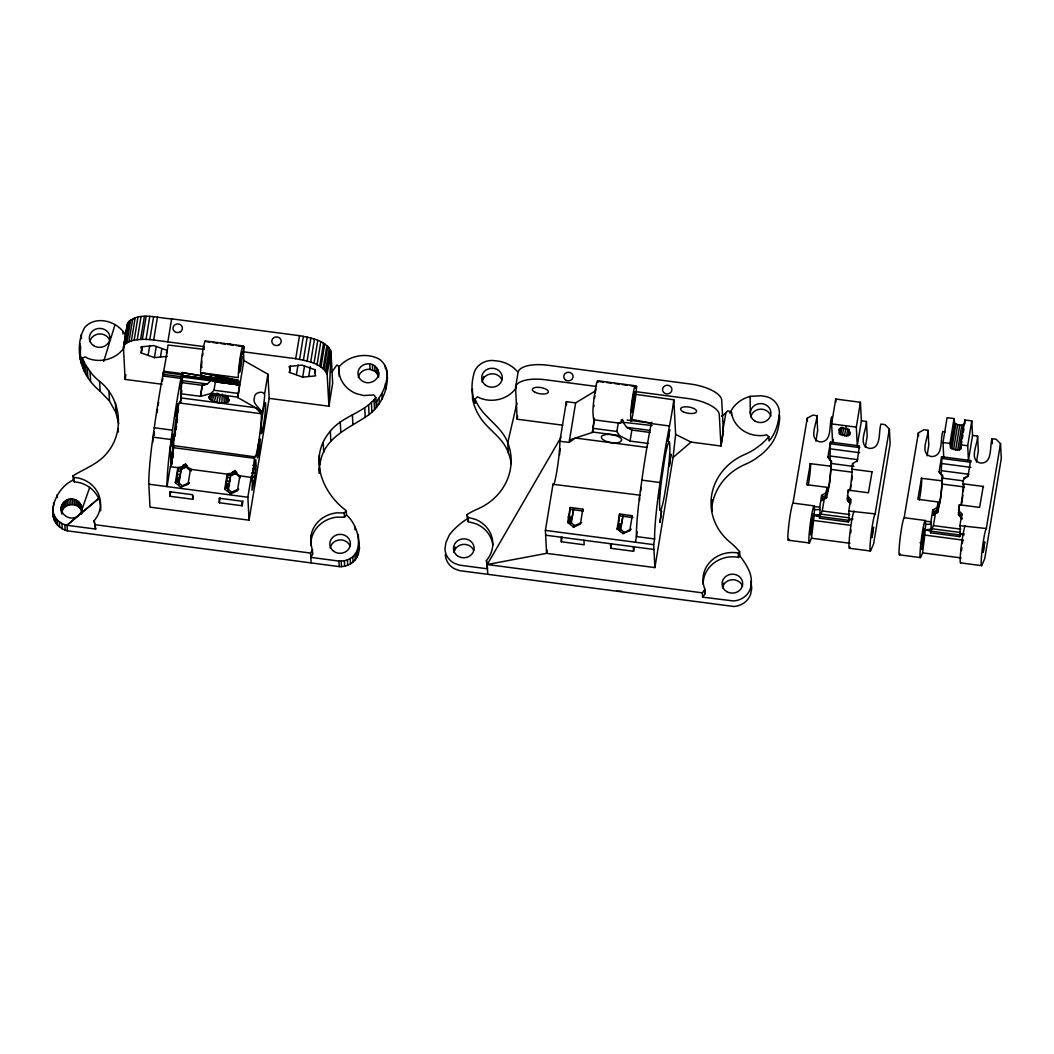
<?xml version="1.0" encoding="UTF-8"?>
<svg xmlns="http://www.w3.org/2000/svg" width="1054" height="1054" viewBox="0 0 1054 1054"><rect width="100%" height="100%" fill="white"/><g stroke="black" fill="none" stroke-linecap="round" stroke-linejoin="round"><path stroke-width="1.5" d="M358.294 551.426C358.531 560.873 347.912 567.236 339.243 566.617L67.311 530.821C41.752 523.285 53.912 488.345 73.266 480.097L73.042 475.802C84.715 468.477 98.378 464.037 107.192 452.785C124.899 431.85 121.144 398.267 99.629 381.416A63.899 58.734 -3 0 1 91.698 373.63L85.44 364.631L82.304 358.11L85.216 356.911L87.666 358.255A29.209 26.851 -3 0 0 123.977 347.886M346.252 510.65L344.263 512.942L336.634 512.863A29.209 26.851 -3 0 0 310.996 535.722L310.851 542.731L312.893 553.824L310.838 557.382L338.953 561.084C365.962 561.624 361.43 527.909 346.476 514.958L346.252 510.65C321.628 492.574 308.018 456.896 330.324 431.152C342.405 415.908 363.854 413.115 375.791 397.635L373.959 394.973L363.643 395.54L356.318 393.643A29.209 26.851 -3 0 1 339.006 372.154L339.124 366.449L336.885 365.027L331.707 372.312M311.101 545.643L310.996 535.722M339.23 376.462L339.124 366.449M378.491 372.115C379.4 379.559 370.639 384.802 364.117 381.97A10.303 9.473 -3 0 1 358.36 370.692A10.303 9.473 -3 0 1 369.809 363.867C376.304 364.5 379.835 371.324 378.584 377.358M857.165 461.652L859.458 445.908L830.433 442.087L827.93 457.225L831.514 461.454L829.814 482.35L826.665 497.501L821.975 500.584L821.633 495.406L825.993 492.864L826.903 487.317L806.679 484.656L810.355 463.51A13.28 1.028 -82.5 0 1 810.144 471.77A13.28 1.028 -82.5 0 1 808.181 485.314M826.27 497.844L825.993 492.864M850.143 503.469L847.324 499.899L848.206 490.123L868.43 492.785L872.106 471.639M847.324 499.899L850.697 503.535L850.657 499.227L847.297 495.657M941.578 456.725L941.841 458.437L970.866 462.258L970.602 460.545L941.578 456.725L939.088 471.849L942.671 476.092L940.972 496.987L937.823 512.139L933.133 515.222L932.777 510.031L937.151 507.488L938.06 501.954L917.836 499.293L921.512 478.147A13.28 1.028 -82.5 0 1 921.301 486.395A13.28 1.028 -82.5 0 1 919.338 499.952M937.428 512.481L937.151 507.488M962.157 519.042L958.481 514.536L959.364 504.761L979.588 507.422L983.263 486.276A13.28 1.028 -82.5 0 1 983.448 487.291M958.455 510.294L961.801 513.851L961.749 516.078L958.389 512.758M319.625 473.233L319.349 455.209M711.99 511.427L712.32 499.939M221.893 403.036L227.954 401.956L229.205 400.125C225.385 394.275 215.016 392.786 209.206 396.449L208.916 397.45C211.077 402.075 217.387 402.536 221.893 403.036L222.196 394.012M173.791 445.631L254.739 456.83A22.806 1.779 -82.5 0 0 258.836 440.809A22.806 1.779 -82.5 0 0 261.366 413.748L255.621 407.727L180.814 397.885L180.55 403.115A22.806 1.779 -82.5 0 0 176.44 416.211A22.806 1.779 -82.5 0 0 173.778 445.578L173.423 448.464A10.935 0.856 -82.5 0 1 172.052 460.229A10.935 0.856 -82.5 0 1 170.405 466.764L177.797 467.633L185.122 466.013L190.853 469.03L190.958 471.204L185.122 466.158L183.356 465.17L182.829 465.749L187.467 466.382L185.57 463.971M254.62 456.277L254.251 459.109A10.935 0.856 -82.5 0 1 252.868 470.874A10.935 0.856 -82.5 0 1 251.221 477.409L239.89 475.815L237.413 490.821L230.76 493.746L224.713 489.161L227.19 474.142L190.497 469.307L188.02 484.326L180.748 487.159L175.307 482.653L177.876 467.752M623.243 420.454L623.164 422.272L626.643 427.344L631.86 430.058L650.292 432.483M256.109 465.644L255.779 459.491L252.459 476.658L252.038 490.255L254.238 481.019L256.109 465.644L252.868 465.209M829.933 460.387L830.433 442.087M941.077 475.011L941.841 458.437M631.702 420.625L631.728 419.703A11.12 0.87 -82.5 0 1 630.859 420.704L630.674 417.476A16.561 1.291 -82.5 0 1 632.808 395.619A16.561 1.291 -82.5 0 1 635.654 387.371L635.694 388.162L636.616 386.462L630.345 385.632M73.266 480.097L74.175 481.862C84.57 482.389 94.373 488.951 98.72 498.45L78.18 515.656C70.328 523.008 56.06 512.257 63.016 503.206C70.499 493.088 86.151 502.969 81.421 514.22M826.903 487.317L826.784 489.148A13.28 1.028 -82.5 0 0 829.037 484.497A13.28 1.028 -82.5 0 0 830.578 466.171L810.144 463.655M848.088 491.954L848.206 490.123M938.06 501.954L937.941 503.786A13.28 1.028 -82.5 0 0 940.194 499.135A13.28 1.028 -82.5 0 0 941.736 480.808L921.301 478.292M959.364 504.761L959.245 506.592A13.28 1.028 -82.5 0 0 959.417 509.82M963.923 484.537L963.382 490.927M181.235 395.276A9.684 0.751 -82.5 0 0 180.945 399.268L180.959 400.454L180.603 393.722L182.764 375.58A10.935 0.856 -82.5 0 0 182.764 372.602M52.99 514.497L53.135 512.428M152.698 442.39L153.291 436.475M157.283 412.522L157.507 409.295M61.857 509.583L61.619 512.679C63.029 503.259 77.693 501.638 81.356 510.334L81.066 504.8M848.773 520.32L848.496 522.007L819.472 518.186L819.801 514.392A18.102 1.41 -82.5 0 0 819.999 510.465L819.999 509.451A18.102 1.41 -82.5 0 0 819.735 507.224L821.633 495.406M848.496 522.007L848.826 518.212A18.116 1.41 -82.5 0 0 848.76 511.045L850.657 499.227M930.629 532.81L930.906 531.137L960.484 535.063L959.654 536.631L930.629 532.81L930.959 529.029A18.102 1.41 -82.5 0 0 931.156 525.09L931.156 524.088A18.102 1.41 -82.5 0 0 930.893 521.862L932.777 510.031M959.654 536.631L959.983 532.85A18.116 1.41 -82.5 0 0 959.917 525.683L961.801 513.851M261.471 411.06L237.756 397.582L239.495 384.973L238.56 381.495L210.339 377.385L210.629 379.809L215.359 381.785L239.495 384.973M569.516 439.926L592.427 432.443L594.166 419.848A59.538 4.638 -82.5 0 1 593.138 415.052L593.007 412.509A16.561 1.291 -82.5 0 1 595.141 390.652A16.561 1.291 -82.5 0 1 597.974 382.404M154.266 435.434L154.424 433.958M487.738 574.351L487.225 564.522L546.591 553.337L654.89 567.592L673.071 457.449L675.64 434.419L673.835 399.795L635.905 394.367L636.616 386.462M851.724 480.69L852.225 476.289M813.609 520.452L811.448 538.212L809.933 541.809A18.748 1.462 -82.5 0 1 809.736 528.436A18.748 1.462 -82.5 0 1 813.991 505.867L814.175 506.5A18.116 1.41 -82.5 0 1 813.609 520.452L850.525 525.314M924.753 535.089L922.606 552.849L921.091 556.433A18.748 1.462 -82.5 0 1 920.893 543.073A18.748 1.462 -82.5 0 1 925.149 520.492L925.333 521.124A18.116 1.41 -82.5 0 1 924.753 535.076L963.29 540.162M178.152 467.357L176.624 481.046L175.307 482.653M177.691 481.783L178.205 477.488L178.376 480.545L179.127 479.623L181.275 468.793L186.756 466.724L181.288 469.096L178.706 484.735M239.89 475.815L234.515 472.521L227.545 473.852L226.03 487.541L224.713 489.161M227.084 488.292L227.611 483.997L227.783 487.04L228.534 486.118L230.681 475.288L236.083 473.272L230.681 475.591L228.112 491.23M570.214 507.58L568.962 520.874L567.658 522.481L573.692 527.079L580.359 524.154L582.836 509.148L570.135 507.475L567.658 522.481M569.858 523.061L570.557 517.33L568.014 516.947M632.321 515.762L619.541 513.97L618.369 527.382L617.051 528.989L623.098 533.574L629.765 530.663L631.069 529.055L622.492 533.495M619.251 529.556L619.95 523.825L619.95 525.775A15.612 1.212 -82.5 0 0 622.624 517.698M850.71 532.968L851.079 529.964M923.08 543.192L924.134 528.528L922.632 534.826L921.578 549.49L923.08 543.192L919.984 542.797M961.498 550.583L961.867 547.593M962.407 543.1L962.776 540.109M171.815 464.682L172.316 461.02M219.272 402.826L220.26 395.369M204.318 349.388L168.008 345.027L167.626 347.78A43.649 3.399 -82.5 0 1 163.976 369.453L160.669 387.068A129.379 10.079 -82.5 0 0 155.043 422.259L151.671 446.646A48.352 3.768 -82.5 0 0 148.812 484.194L150.024 507.145L249.06 520.175L269.165 398.359L267.9 374.196L243.882 360.534L243.342 348.334L244.278 346.634L236.425 345.593M162.461 381.047L162.83 378.373M201.828 375.856L182.039 372.615L180.036 382.971A129.379 10.079 -82.5 0 0 173.251 424.657L169.892 449.044A48.352 3.768 -82.5 0 0 167.033 486.592L170.326 466.658M635.905 394.367L635.536 397.108A39.433 3.07 -82.5 0 1 631.86 419.4L651.464 423.221L627.104 420.019M640.529 491.533L641.069 487.515M962.882 495.314L961.617 504.089M673.835 399.795L673.44 402.562A43.649 3.399 -82.5 0 1 669.804 424.222L666.497 441.837A129.379 10.079 -82.5 0 0 660.858 477.027L658.724 491.915A48.352 3.768 -82.5 0 0 654.626 538.963L653.691 544.654L654.89 567.592M238.836 383.524L210.629 379.809L211.024 377.068M592.427 432.443L594.482 418.346M210.629 379.809L210.998 377.372L210.602 379.638M723.11 431.494L720.962 446.026L691.042 442.087L675.64 434.419M850.459 489.451L851.118 485.156M180.603 393.722L200.537 396.344L210.747 393.564L214.015 390.243L215.359 381.785L211.696 379.69L182.764 375.58L211.709 379.387M118.667 423.866L115.94 412.694L109.497 401.06L100.143 391.245A63.899 58.734 -3 0 1 92.212 383.458C79.169 368.637 74.808 344.724 84.768 327.359C96.296 314.435 118.931 321.654 126.006 335.949M80.223 359.493L80.591 346.002M162.092 384.262L125.11 379.4L125.861 374.789M125.11 379.4L123.463 347.464L127.27 324.434C136.058 310.324 158.495 318.506 171.644 318.835L299.507 335.673C310.614 337.899 325.396 339.981 330.93 351.245L332.669 383.195L328.94 406.238L269.165 398.359M123.463 347.464L127.666 322.972M123.871 346.002L128.061 322.274M124.253 345.304L125.373 343.999L129.181 320.956M125.373 343.999L126.954 342.813L130.749 319.784M126.954 342.813L128.97 341.786L132.764 318.756M128.97 341.786L131.368 340.916L135.175 317.886M131.368 340.916L134.148 340.231L137.942 317.201M134.148 340.231L137.231 339.744L141.025 316.714M137.231 339.744L140.59 339.441L144.385 316.411M140.59 339.441L142.356 339.375L146.15 316.345M167.375 356.357L154.437 357.635L141.17 352.906L142.224 346.502M141.17 352.906L142.29 346.792M142.356 339.375L146.019 339.388L149.813 316.345M146.019 339.388L149.813 339.599L153.607 316.569M148.166 355.066L149.747 345.462M149.813 339.599L153.673 340.007L157.468 316.977M154.437 357.635L156.282 346.437M160.511 356.687L161.829 348.69M153.673 340.007L167.85 341.865L171.644 318.835M166.993 350.047L166.466 353.248L167.059 350.336L153.805 345.593L140.854 346.885L141.763 349.994M174.964 436.33L175.504 433.075M193.29 496.065L192.763 499.267L169.918 496.263L170.708 491.454M163.436 375.448L163.62 371.206L181.828 373.603L182.316 380.665L207.361 383.972L202.355 385.329L200.537 396.344L202.105 385.303L207.361 383.972L211.67 379.914L215.359 381.785L239.363 384.868L213.804 381.364L210.826 378.439L211.432 380.283L239.034 384.223L212.236 380.718L210.826 378.439M244.278 346.634L243.421 351.812L295.713 358.689C306.806 360.929 321.602 363.011 327.135 374.262L328.94 406.238L330.93 351.245L327.135 374.262M242.96 500.966L242.17 505.762L219.324 502.758L220.115 497.949M237.756 397.582L243.882 360.534M261.787 411.231L261.879 411.877A9.684 0.751 -82.5 0 0 263.434 406.185A9.684 0.751 -82.5 0 0 264.686 394.842C263.684 390.138 254.159 392.286 254.422 397.437C251.84 404.828 261.945 408.148 261.366 413.748L180.55 403.115M264.686 393.643L267.9 374.196M249.06 520.175L247.848 497.238L251.142 477.291M315.238 369.559L314.711 372.76L315.62 375.87L302.669 377.161L289.415 372.418L290.469 366.028M295.713 358.689L299.507 335.673M296.411 374.578L297.992 364.987M299.586 359.295L303.381 336.279M303.407 360.086L307.201 337.069M302.669 377.161L304.527 365.962M307.122 361.048L310.917 338.031M310.666 362.168L314.461 339.151M308.756 376.212L310.337 366.608M313.987 363.432L317.781 340.402M317.017 364.803L320.811 341.786M319.731 366.278L323.525 343.261M320.956 367.042L324.751 344.026M323.104 368.623L326.898 345.607M324.013 369.427L327.82 346.41M325.515 371.048L329.322 348.031M326.569 372.668L330.363 349.651M376.014 401.943C385.342 390.929 393.827 369.216 379.15 359.085C366.476 352.26 349.309 355.475 339.638 366.094M319.863 465.038C323.117 437.067 349.388 428.438 369.098 414.604C382.062 404.486 389.084 387.661 386.95 371.311M562.757 425.197L517.119 419.189L515.59 387.266L517.988 372.773A31.238 12.068 9.4 0 1 548.199 365.303L690.238 384.012A31.238 12.068 9.4 0 1 721.647 399.585L723.387 431.521L720.962 446.026L719.25 414.077A31.238 12.068 9.4 0 0 687.84 398.504L635.76 391.653M639.962 495.182L553.218 484.313A22.806 1.779 -82.5 0 0 557.316 468.279A22.806 1.779 -82.5 0 0 559.845 441.231L566.367 401.666L575.642 402.892L594.654 391.363M547.131 550.122L546.591 553.337L545.392 530.399L553.087 483.746M559.845 441.231L569.107 442.443L575.642 402.892M583.929 540.241L584.166 544.786L561.321 541.769L562.085 537.171M571.308 522.995L573.626 508.924M621.689 421.929L622.071 419.611M634.073 548.212L633.573 551.282L610.727 548.278L611.478 543.666M648.447 443.497L630.042 441.073L631.86 430.058M617.051 528.989L619.62 514.088M620.45 531.071L623.033 515.432M629.765 530.663L632.242 515.643L632.703 517.54L620.002 515.867M635.47 542.257L637.196 531.848M788.932 539.042A18.748 1.462 -82.5 0 1 788.735 525.669A18.748 1.462 -82.5 0 1 793.003 503.101L807.245 418.201L812.832 415.131L816.89 415.658L817.654 430.414L815.875 441.218M816.89 415.658C817.153 423.418 807.917 438.991 820.052 441.916C832.739 442.285 828.76 424.525 831.672 416.87L831.935 421.784M833.108 439.268L832.594 442.377L831.619 423.879L835.717 399.031L860.42 402.285L861.395 420.783L857.284 445.631L856.322 427.133L860.42 402.285M819.472 518.186L819.749 516.5L849.326 520.426M819.749 516.5L822.265 510.966L824.386 498.107M830.368 466.329L831.29 460.782M839.458 433.971L838.813 429.4L842.041 427.858L849.155 429.953L849.814 434.511L846.573 436.066L839.458 433.971L840.486 427.753M840.67 434.815L841.948 427.054M842.436 435.513L843.727 427.753M844.517 435.948L846.059 426.633M846.573 436.066L847.864 428.293M848.312 435.829L849.326 429.61M849.445 435.276L849.959 432.18M871.895 471.784L851.672 469.122L852.594 463.589L856.955 461.046M861.395 420.783L866.414 421.442C866.836 429.373 857.073 445.341 869.445 448.424C881.869 448.859 878.245 431.626 880.96 424.09L885.004 424.63L889.365 429.018L890.143 443.76L873.634 543.772L871.065 549.845A18.748 1.462 -82.5 0 1 870.867 536.486A18.748 1.462 -82.5 0 1 875.136 513.917L889.365 429.018M875.36 513.917L848.707 511.019M865.321 447.423L867.178 436.198L866.414 421.442M900.09 553.666A18.748 1.462 -82.5 0 1 899.892 540.307A18.748 1.462 -82.5 0 1 904.161 517.738L918.39 432.838L923.989 429.755L928.047 430.296L928.811 445.038L927.033 455.855M928.047 430.296C928.31 438.042 919.075 453.615 931.196 456.553C943.883 456.922 939.918 439.162 942.829 431.508L945.333 431.837M943.738 457.014L942.987 442.509L947.085 417.661L954.028 418.583L954.687 423.141L957.664 424.696L961.801 425.236L965.029 423.695M930.906 531.137L933.422 525.59L935.544 512.731M941.525 480.953L942.447 475.42M971.788 420.915L967.691 445.763L968.442 460.255L972.552 435.421L971.788 420.915L964.845 420.006L960.734 444.841L960.932 448.53L959.43 449.847L955.635 449.966L950.576 447.99L949.931 443.418L954.028 418.583M950.576 447.99L954.687 423.141M951.788 448.833L955.886 423.998M953.567 449.531L957.664 424.696M955.635 449.966L959.746 425.131M957.704 450.084L961.801 425.236M959.43 449.847L963.527 424.999M960.563 449.307L961.841 441.534M962.355 438.438L962.869 435.328M963.382 432.219L963.896 429.11M983.053 486.421L962.829 483.76L963.751 478.213L968.112 475.67L970.602 460.545M972.552 435.421L977.559 436.079C977.993 443.997 968.231 459.979 980.602 463.062C993.026 463.496 989.403 446.264 992.117 438.727L996.162 439.268L1000.523 443.655L1001.3 458.398L984.792 558.409L982.223 564.483A18.748 1.462 -82.5 0 1 982.025 551.123A18.748 1.462 -82.5 0 1 986.294 528.541L1000.523 443.655M986.518 528.555L959.865 525.656M976.478 462.06L978.336 450.822L977.559 436.079M517.119 419.189L517.672 415.974M454.643 550.109L455.17 547.039M630.042 441.073L619.396 435.539L616.853 431.468L618.316 423.023L623.177 422.048M729.631 412.97L732.912 407.858A31.594 29.025 -3.1 0 1 750.132 396.37L761.159 395.737L767.272 396.805A18.84 17.325 -3 0 1 779.42 412.575C778.55 422.707 775.902 433.181 769.038 440.98L768.814 436.672L766.416 434.775L763.636 435.434A29.209 26.851 -3 0 1 731.344 412.009L727.774 410.796L725.903 412.76L722.675 431.429L723.387 431.521M172.764 458.095L173.383 454.63M234.937 470.558L232.236 472.258L236.873 472.89L234.937 470.558L234.528 472.653L227.664 476.039M359.124 543.113L359.414 548.633L358.215 554.681L357.925 549.147M289.415 372.418L290.008 369.506L289.099 366.397L302.037 365.119L315.304 369.849L314.711 372.76M158.06 405.276L158.653 402.351M153.476 435.144L154.451 431.745M201.854 374.605L201.077 376.502L200.668 372.681A16.561 1.291 -82.5 0 1 202.579 352.194A16.561 1.291 -82.5 0 1 205.556 341.522M651.425 422.588L649.422 432.944A129.379 10.079 -82.5 0 0 642.637 474.629L639.277 499.016A48.352 3.768 -82.5 0 0 636.418 536.565L654.626 538.963M722.491 587.842L723.637 583.099M516.947 403.05L507.751 442.693A57.68 53.016 -3 0 1 477.462 509.082A72.66 66.784 -3 0 0 468.266 513.785L466.817 514.708L468.2 521.717L475.525 523.601A29.209 26.851 -3 0 1 492.837 545.089M216.637 402.338L218.705 393.564M103.674 361.535L115.057 324.579M482.824 379.519L483.72 376.37M622.506 419.413L621.715 422.114L618.316 423.023L594.166 419.848M243.224 346.489A16.561 1.291 -82.5 0 0 240.246 357.161A16.561 1.291 -82.5 0 0 238.336 377.635L200.668 372.681L238.507 380.863L210.471 377.754L210.958 376.884M214.173 401.614L217.058 393.076M89.735 487.33L81.277 511.467A10.303 9.473 -3 0 1 78.18 515.656L67.021 525.287L67.311 530.821M212.038 400.691L215.042 393.84M210.378 399.65L213.857 393.076M311.128 562.915L310.614 553.087L312.669 549.529M768.814 436.672A63.912 58.734 -3 0 1 760.896 444.604L754.822 449.109A63.912 58.734 -3 0 1 744.704 454.524A57.68 53.016 -3 0 0 730.198 542.349A72.66 66.784 -3 0 1 739.658 551.729L738.222 553.192L736.575 552.77A29.209 26.851 -3 0 0 704.955 589.331L702.372 592.849L487.225 564.522L561.071 437.16M209.338 398.557L211.59 394.802M208.916 397.45L210.471 395.066M181.354 487.238L182.329 485.775L189.325 482.719L188.02 484.326M230.76 493.746L231.735 492.284L238.731 489.214L231.709 492.429M573.692 527.079L574.667 525.603L581.663 522.547M623.098 533.574L624.073 532.112L618.369 527.382M210.616 377.701L200.906 376.318M739.658 551.729L739.882 556.038A72.673 66.797 -3 0 1 748.656 569.832C751.568 575.695 752.161 582.717 750.25 588.988A18.84 17.325 -3 0 1 733.531 600.951L702.596 597.144L705.179 593.639L704.955 589.331M311.22 540.03A29.209 26.851 -3 0 1 336.858 517.158L344.487 517.237L346.476 514.958M703.176 584.035A29.209 26.851 -3 0 1 736.799 557.079L738.446 557.5L739.882 556.038M180.748 487.159L182.329 485.775L176.624 481.046M230.154 493.667L231.735 492.284L226.03 487.541M573.086 527L574.667 525.603L568.962 520.874M673.071 457.449L691.042 442.087M821.975 500.584L826.665 497.501M847.574 500.65L849.722 502.152M933.133 515.222L937.823 512.139M958.732 515.274L961.749 517.712M52.7 508.977C52.832 516.947 59.327 523.838 67.021 525.287L98.72 498.45A29.209 26.851 -3 0 1 100.591 510.861M517.303 371.456A31.594 29.038 -3 0 0 499.359 361.272L492.402 360.455A18.788 17.259 -3 0 0 474.708 371.048C471.388 381.298 470.598 393.182 475.275 403.195L475.051 398.886L477.66 396.818L480.031 398.109A29.209 26.851 -3 0 0 516.341 387.714M851.672 469.122L851.882 468.977A13.28 1.028 -82.5 0 1 851.672 477.225A13.28 1.028 -82.5 0 1 849.722 490.782M962.829 483.76L963.04 483.615A13.28 1.028 -82.5 0 1 962.829 491.862A13.28 1.028 -82.5 0 1 960.866 505.419M569.107 442.443L575.405 438.016L646.945 447.423M467.041 519.016L465.591 519.925A72.7 66.837 -2.9 0 0 452.719 530.873L449.465 534.707L445.829 542.705L445.012 548.805A18.827 17.312 -3 0 0 454.287 563.31L459.333 565.115L487.449 568.817L486.395 560.583A29.209 26.851 -3 0 0 475.301 519.306L467.976 517.409L466.817 514.708M821.672 499.715L826.02 497.106M968.323 476.276L963.975 478.898L963.751 478.213M932.83 514.339L937.177 511.73M934.213 513.179L938.35 510.742M821.567 497.62L825.928 495.327M932.724 512.257L937.085 509.952M183.356 465.17L185.53 464.05L185.122 466.158L178.258 469.531M183.976 467.963L181.288 469.096M227.493 474.867L233.382 474.458M187.177 465.67L185.122 466.013M236.583 472.179L234.528 472.653L232.763 471.678M618.316 423.023L623.164 422.272L652.149 425.552M819.788 514.55L814.123 515.222L819.63 516.473M930.945 529.187L925.28 529.859L930.787 531.111M848.747 519.279L852.976 519.029M959.904 533.917L964.133 533.667M616.656 591.32L621.517 591.162M814.439 509.728L819.999 509.556M925.596 524.365L931.156 524.194M183.422 466.303L186.558 466.25M73.042 475.802L73.951 477.567L75.664 477.581A29.209 26.851 -3 0 1 94.122 520.742L95.69 529.068L67.021 525.287M252.13 473.035L255.358 473.088L252.13 472.666M251.563 477.054L254.831 477.133L251.695 476.342M854.359 511.164L854.135 511.15A18.748 1.462 -82.5 0 0 849.867 533.719A18.748 1.462 -82.5 0 0 850.077 547.092M965.517 525.788L965.293 525.775A18.748 1.462 -82.5 0 0 961.222 546.71A18.748 1.462 -82.5 0 0 960.853 562.599M819.709 515.577L814.123 515.222L819.683 515.973M930.866 530.202L925.28 529.859L930.84 530.597M202.355 385.329L182.421 382.707L181.828 373.603L182.421 382.707M597.737 380.823L635.404 385.777M598.949 381.508L603.652 382.128M606.801 382.536L611.504 383.155M614.64 383.564L619.357 384.196M622.492 384.605L627.196 385.224M596.511 386.475L545.801 379.796A31.238 12.068 9.4 0 0 515.59 387.266M205.398 340.995L243.066 345.949M831.619 423.879L856.322 427.133M206.61 341.667L209.746 342.089M212.882 342.497L217.598 343.117M220.734 343.525L225.437 344.144M228.586 344.566L233.29 345.185M942.987 442.509L949.931 443.418M960.734 444.841L967.691 445.763M167.85 341.865L204.173 346.647M830.684 443.8L859.708 447.621M651.227 423.576L669.435 425.974M830.684 448.899L859.708 452.719M941.841 463.536L970.866 467.357M626.643 427.344L650.134 430.44M830.302 456.039L857.719 459.649M941.459 470.677L968.876 474.287M182.039 372.615L204.555 376.344M207.717 376.765L210.866 377.174M200.84 375.909L238.507 380.863M200.866 376.146L210.774 377.411M210.352 377.793L238.56 381.495M592.77 428.293L616.853 431.468M210.418 378.373L238.612 382.088M163.37 372.352L181.591 374.75M210.484 378.9L238.678 382.615M210.55 379.387L238.757 383.103M211.432 380.283L238.929 383.906M162.975 374.315L181.196 376.713M182.658 377.108L210.497 380.771M592.414 431.982L619.396 435.539M831.29 463.483L853.859 466.461M942.447 478.121L963.409 480.887M162.659 375.975L180.88 378.373M830.776 469.386L851.737 472.139M941.933 484.023L964.502 486.988M214.015 390.243L238.099 393.419M210.747 393.564L237.743 397.108M641.833 480.137L660.054 482.534M793.227 503.114L814.215 505.88M904.385 517.738L925.372 520.505M814.123 506.46L819.735 507.224M925.28 521.098L930.893 521.862M822.265 510.966L849.682 514.563M933.422 525.59L960.84 529.2M821.382 514.181L848.799 517.791M932.54 528.818L959.957 532.428M154.24 427.766L172.461 430.164M152.909 437.147L171.13 439.544M173.462 447.66L254.277 458.292M811.448 538.212L849.985 543.284M922.606 552.849L961.143 557.922M570.609 509.372L583.31 511.045L582.915 509.253M252.565 468.74L255.793 469.175M788.273 540.201L809.261 542.955M849.405 548.251L870.393 551.005M899.418 554.826L920.419 557.592M960.563 562.876L981.551 565.642M177.889 470.967L180.88 471.362M227.097 477.449L230.286 477.87M251.023 480.598L254.238 481.019M177.27 474.445L180.26 474.84M226.478 480.914L229.667 481.335M176.677 477.251L179.667 477.646M225.872 483.733L229.061 484.155M545.392 530.399L653.691 544.654M545.643 535.195L653.941 549.45M148.812 484.194L247.848 497.238M95.466 524.76L310.614 553.087M212.236 380.718L239.139 384.486M182.764 375.58L211.67 379.914M200.668 372.681L238.467 380.178M959.891 534.022L964.041 534.865M848.733 519.398L851.5 519.951M358.36 377.437A10.303 9.473 -3 0 1 370.099 369.401L374.987 371.324L378.149 375.25L377.859 369.717M240.365 477.712L234.515 472.521M847.232 498.12L850.591 501.44M942.671 476.092L939.088 471.849M958.481 514.536L961.854 518.16M831.514 461.454L827.93 457.225M511.19 463.668A57.68 53.016 -3 0 0 508.265 452.522C503.021 437.647 488.384 430.151 480.163 417.41A63.912 58.734 -3 0 1 473.918 404.393L472.548 399.321L472.429 388.768M475.051 398.886C481.467 416.791 501.111 424.986 507.751 442.693L508.265 452.522M852.594 463.589L852.91 466.039M79.933 353.96L82.541 362.418M95.69 529.068L94.122 520.742M227.888 396.936L228.916 401.126M486.395 560.583L487.225 564.522M226.794 396.185L227.954 401.956M225.385 395.197L226.386 402.588M750.988 581.307L751.726 588.475L750.54 594.509A18.84 17.325 -3 0 1 733.821 606.485L459.623 570.649L454.577 568.844A18.827 17.312 -3 0 1 445.315 554.325M359.414 548.633L358.228 534.51M387.437 378.913L386.344 368.439M223.896 395.461L224.318 402.944M992.117 438.727L992.367 443.642M964.845 420.006L964.963 422.456M918.39 432.838L918.561 436.119M835.717 399.031L835.888 402.114M807.245 418.201L807.417 421.481M731.344 412.009L731.502 414.868M738.222 553.192L738.446 557.5M702.372 592.849L702.596 597.144M633.335 546.736L633.573 551.282M610.49 543.732L610.727 548.278M566.367 401.666L566.538 404.894M561.084 537.224L561.321 541.769M467.976 517.409L468.2 521.717M385.224 365.712L385.369 368.465M385.448 383.643L385.738 389.176M381.943 393.722L382.233 399.255M378.992 398.214L379.282 403.748M376.555 367.569L376.845 373.09M376.713 401.139L377.003 406.673M374.684 365.791L374.987 371.324M375.791 397.635L376.304 407.463M372.391 364.539L372.681 370.059M374.025 399.637L374.539 409.466M369.809 363.867L370.099 369.401M371.39 402.285L371.904 412.114M368.584 404.776L369.098 414.604M364.71 407.74L365.224 417.568M352.379 414.696L352.892 424.525M356.674 551.861L356.963 557.395M354.882 527.092L355.027 529.859M354.934 554.338L355.224 559.872M352.761 556.512L353.05 562.045M350.231 558.33L350.521 563.864M340.244 421.666L340.771 431.494M347.412 559.727L347.701 565.26M344.263 512.942L344.487 517.237M344.368 560.662L344.658 566.196M341.206 561.11L341.496 566.644M338.953 561.084L339.243 566.617M330.324 431.152L330.837 440.98M323.209 442.561L323.723 452.403M318.967 468.319L319.217 473.233M242.17 505.762L241.933 501.217L219.074 498.213L219.324 502.758M192.763 499.267L192.526 494.721L169.681 491.704L169.918 496.263M122.896 331.272L123.041 334.039M118.167 428.728L118.338 432.008M115.426 402.865L115.94 412.694M108.984 391.232L109.497 401.06M99.629 381.416L100.143 391.245M90.064 371.588L90.591 381.416M87.324 367.754L87.838 377.582M85.44 364.631L85.954 374.473M83.767 361.417L84.28 371.258M81.237 334.566L81.461 338.716M82.304 358.11L82.831 367.951M81.369 358.979L81.659 364.513M80.802 357.332L81.092 362.853M79.827 343.42L80.117 348.94M81.83 508.107L81.975 510.874M81.606 506.421L81.817 510.571M80.209 503.298L80.499 508.832M79.076 501.967L79.366 507.501M77.706 500.848L77.996 506.368M76.138 499.965L76.428 505.498M73.951 477.567L74.175 481.862M74.412 499.359L74.702 504.879M72.607 499.043L72.897 504.576M70.75 499.029L71.053 504.563M68.932 499.319L69.221 504.853M67.192 499.912L67.482 505.446M65.598 500.769L65.888 506.302M64.189 501.875L64.478 507.409M64.847 524.734L65.137 530.267M63.016 503.206L63.306 508.739M62.107 504.695L62.397 510.228M61.514 506.302L61.804 511.836M61.33 507.145L61.817 514.115M61.237 507.988L61.448 512.139M61.962 523.482L62.252 529.016M59.367 521.809L59.656 527.343M57.14 494.879L57.285 497.646M57.1 519.741L57.39 525.274M55.269 517.356L55.559 522.889M53.517 502.877L53.662 505.643M53.899 514.708L54.189 520.241M52.845 506.895L53.319 517.422M639.514 497.08L639.673 500.255M170.142 447.094L171.051 465.262M750.132 396.37L750.29 413.01M570.557 517.33L570.557 519.266A15.612 1.212 -82.5 0 0 573.218 511.203M242.354 352.906L242.354 354.276M201.907 367.49A10.303 0.804 -82.5 0 1 201.894 361.1M202.526 355.844A10.303 0.804 -82.5 0 1 202.921 353.274M203.725 349.137A10.303 0.804 -82.5 0 1 204.081 347.833M242.249 356.199A10.303 0.804 -82.5 0 1 239.864 371.798A10.303 0.804 -82.5 0 1 239.851 363.472A10.303 0.804 -82.5 0 1 242.249 352.181M181.512 392.839A9.684 0.751 -82.5 0 1 181.841 390.336M89.814 341.641A10.303 9.473 -3 0 1 98.707 333.999A10.303 9.473 -3 0 1 109.287 339.362M182.078 373.248A10.935 0.856 -82.5 0 1 182.302 372.576M330.218 548.027A10.303 9.473 -3 0 1 339.269 539.951A10.303 9.473 -3 0 1 350.007 545.827M178.455 409.176A28.432 2.213 -82.5 0 1 178.166 412.338M177.428 419.123A28.432 2.213 -82.5 0 1 176.993 422.641M176.532 426.185A28.432 2.213 -82.5 0 1 176.031 429.676M178.113 404.077A22.806 1.779 -82.5 0 1 175.333 431.191L174.898 433.8A22.806 1.779 -82.5 0 1 173.62 440.493M227.598 343.709A25.454 9.829 9.4 0 1 230.734 344.289M593.929 406.554A10.303 0.804 -82.5 0 1 593.929 405.184M594.522 398.346A10.303 0.804 -82.5 0 1 594.878 395.672M595.26 393.116A10.303 0.804 -82.5 0 1 596.063 388.966M621.702 419.993A11.12 0.87 -82.5 0 1 621.425 419.69L621.438 420.085A59.538 4.638 -82.5 0 0 621.636 421.692M750.777 416.844A10.303 9.473 -3 0 1 760.58 409.136A10.303 9.473 -3 0 1 770.869 416.132M482.073 381.904A10.303 9.473 -3 0 1 491.124 373.841A10.303 9.473 -3 0 1 501.862 379.717M712.188 504.879A57.68 53.016 -3 0 1 745.218 464.353A63.912 58.734 -3 0 0 755.336 458.938L761.41 454.445A63.912 58.734 -3 0 0 769.328 446.501C776.192 438.714 778.84 428.24 779.71 418.109A18.84 17.325 -3 0 0 779.38 415.184M705.179 593.639A29.209 26.851 -3 0 1 704.217 590.978M725.903 412.76A26.969 24.795 -3 0 1 721.542 416.093M671.859 390.191A4.69 4.308 -3 0 1 670.001 393.023L668.934 393.577A4.69 4.308 -3 0 1 662.729 390.823A4.69 4.308 -3 0 1 666.312 385.356A4.69 4.308 -3 0 1 671.885 389.058M651.464 423.221A10.935 0.856 -82.5 0 1 651.886 422.206M559.569 454.88A15.612 1.212 -82.5 0 1 560.161 448.754M722.925 586.182A10.303 9.473 -2.8 0 1 732.846 579.713A10.303 9.473 -2.8 0 1 742.53 586.34M453.892 552.48A10.303 9.473 -3 0 1 462.943 544.417A10.303 9.473 -3 0 1 473.681 550.293M172.672 434.143L171.104 445.723L172.672 434.143M172.685 450.203L171.117 461.771L172.685 450.203L172.237 440.216L172.975 453.563L172.685 450.203M177.256 404.288L175.689 415.856L177.256 404.288M182.026 377.385L180.458 388.952L182.026 377.385M660.265 486.526L658.697 498.094L660.265 486.526M661.53 511.124L660.002 522.349L661.53 511.124M669.619 429.755L668.052 441.323L669.619 429.755M670.911 454.34L669.343 465.908L670.911 454.34M659.501 503.417L659.857 510.189A34.677 2.701 -82.5 0 0 664.442 495.551L666.391 483.72A34.677 2.701 -82.5 0 0 669.936 449.07L669.58 442.285A34.677 2.701 -82.5 0 0 664.995 456.922L661.319 481.625A34.677 2.701 -82.5 0 0 659.501 503.417M872.528 531.664L872.093 537.632L873.582 527.211L872.528 531.664M983.685 546.288L983.25 552.27L984.739 541.848L983.685 546.288M811.475 520.189L810.421 534.852L813.201 518.081L812.977 513.904L811.475 520.189M621.662 439.966L620.411 441.81A10.263 3.966 9.4 0 1 606.63 441.468A10.263 3.966 9.4 0 1 602.624 435.46L606.261 434.472A10.263 3.966 9.4 0 1 616.406 435.803A10.263 3.966 9.4 0 1 621.662 439.966M180.471 331.681L179.404 332.234A4.69 4.308 -3 0 1 174.766 331.628L173.923 330.824A4.69 4.308 -3 0 1 174.924 324.79A4.69 4.308 -3 0 1 181.472 325.646A4.69 4.308 -3 0 1 180.471 331.681M278.915 344.869L278.203 345.238A4.69 4.308 -3 0 1 273.579 344.632L272.736 343.828A4.69 4.308 -3 0 1 273.724 337.794A4.69 4.308 -3 0 1 280.272 338.65A4.69 4.308 -3 0 1 279.284 344.684L278.915 344.869M239.245 384.697L213.013 381.047L239.245 384.697M93.556 345.58A10.303 9.473 -3 0 0 109.879 338.808A10.303 9.473 -3 0 0 95.453 329.243A10.303 9.473 -3 0 0 93.556 345.58M258.52 454.169A9.684 0.751 -82.5 0 0 260.048 438.714A9.684 0.751 -82.5 0 0 257.532 451.744A9.684 0.751 -82.5 0 0 258.52 454.169M333.683 551.282A10.303 9.473 -3 0 0 350.31 545.168A10.303 9.473 -3 0 0 336.371 535.037A10.303 9.473 -3 0 0 333.683 551.282M262.999 427.779A15.612 1.212 -82.5 0 0 265.476 402.852A15.612 1.212 -82.5 0 0 261.405 423.879A15.612 1.212 -82.5 0 0 262.999 427.779M632.953 408.478A10.303 0.804 -82.5 0 0 634.587 392.009A10.303 0.804 -82.5 0 0 631.899 405.895A10.303 0.804 -82.5 0 0 632.953 408.478M754.545 420.783A10.303 9.473 -3 0 0 770.856 413.985A10.303 9.473 -3 0 0 756.416 404.446A10.303 9.473 -3 0 0 754.545 420.783M485.538 385.171A10.303 9.473 -3 0 0 502.165 379.058A10.303 9.473 -3 0 0 488.213 368.926A10.303 9.473 -3 0 0 485.538 385.171M726.68 591.597A10.303 9.473 -3.6 0 0 742.675 584.166A10.303 9.473 -3.6 0 0 727.813 575.207A10.303 9.473 -3.6 0 0 726.68 591.597M457.357 555.748A10.303 9.473 -3 0 0 473.984 549.635A10.303 9.473 -3 0 0 460.045 539.503A10.303 9.473 -3 0 0 457.357 555.748M565.497 379.954A4.69 4.308 -3 0 0 573.06 377.174A4.69 4.308 -3 0 0 566.723 372.563A4.69 4.308 -3 0 0 565.497 379.954M683.058 411.679A8.116 3.136 9.4 0 0 696.417 412.009A8.116 3.136 9.4 0 0 686.378 406.804A8.116 3.136 9.4 0 0 683.058 411.679M534.813 392.167A8.116 3.136 9.4 0 0 548.172 392.496A8.116 3.136 9.4 0 0 538.133 387.292A8.116 3.136 9.4 0 0 534.813 392.167"/></g></svg>
